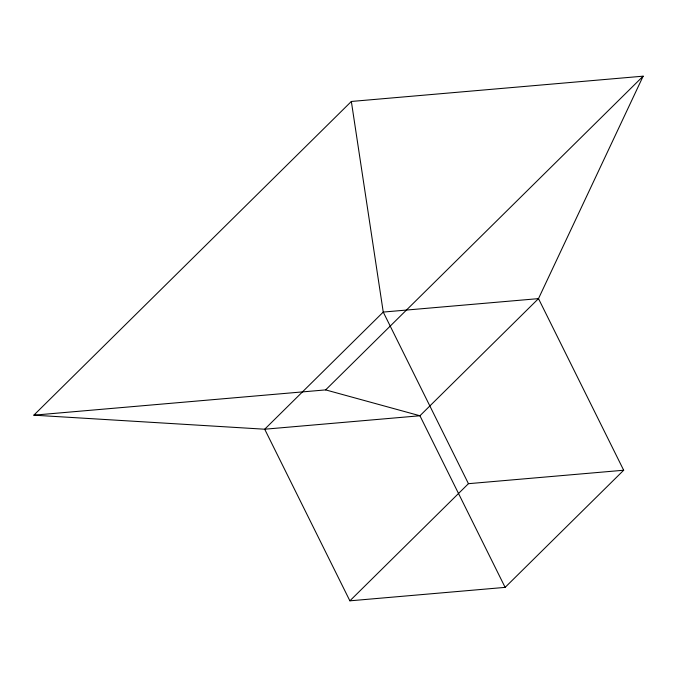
<?xml version="1.0" encoding="UTF-8"?>
<svg xmlns="http://www.w3.org/2000/svg" width="677" height="677" viewBox="0 0 677 677"><rect width="100%" height="100%" fill="white"/><g stroke="black" fill="none" stroke-linecap="round" stroke-linejoin="round"><path stroke-width="1.02" d="M643.15 76.171L538.494 298.625L419.935 415.763L264.699 429.218L33.85 415.17L351.346 101.457L643.15 76.171L325.654 389.893L33.85 415.17M349.882 600.829L468.442 483.683L623.678 470.236L538.494 298.625L383.25 312.072L264.699 429.218L349.882 600.829L505.127 587.374L623.678 470.236M325.654 389.893L419.935 415.763L505.127 587.374M468.442 483.683L383.25 312.072L351.346 101.457"/></g></svg>
